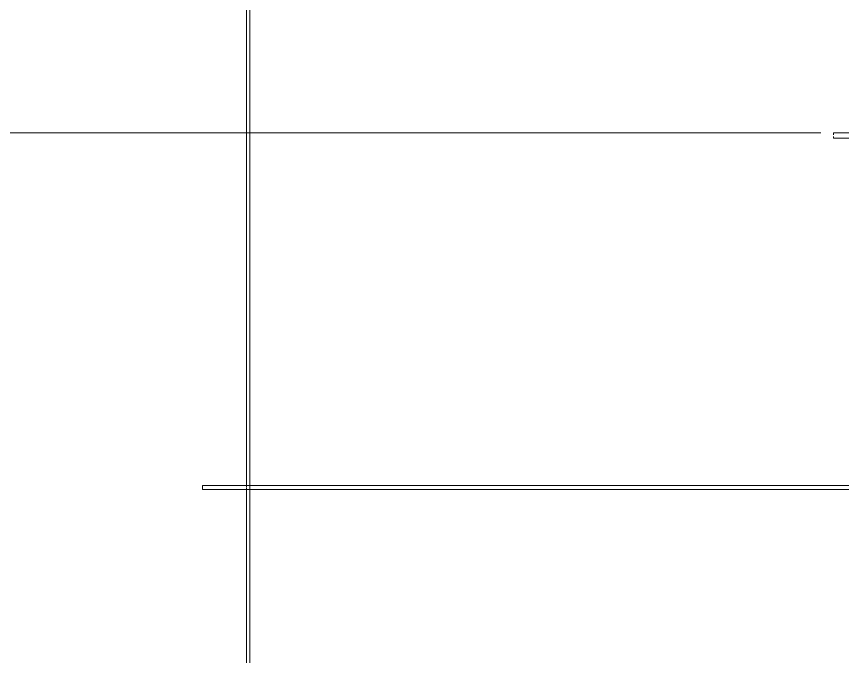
# Model space of a CAD drawing. Header units: millimetres. Extents: x 0 to 62767, y -13570 to 23963.
# Drawn here: x 2748 to 4605, y 8703 to 10142 of the extents above; entities that cross this region are included whole.
import ezdxf

# ---------------------------------------------------------------- set-up
doc = ezdxf.new("R2010")
doc.units = ezdxf.units.MM

msp = doc.modelspace()

# ---------------------------------------------------------------- linework, layer by layer
at = {"color": 7, "lineweight": 0}
for points in [[(3272.381, 6817.142), (3272.381, 12868.571)], [(3264.762, 9087.619), (3264.762, 10577.142)], [(3272.381, 10040), (3272.381, 10131.428)], [(3272.381, 9927.619), (3272.381, 10017.143)], [(3272.381, 9815.238), (3272.381, 9904.762)], [(4556.19, 9880), (2996.191, 9880), (2788.571, 9880), (2601.905, 9880)], [(4584.762, 9880), (4630.476, 9880)], [(4584.762, 9880), (4584.762, 9876.19)], [(4584.762, 9872.381), (4584.762, 9868.571)], [(4584.762, 9868.571), (4630.476, 9868.571)], [(3272.381, 9700.952), (3272.381, 9792.381)], [(3272.381, 9588.571), (3272.381, 9680)], [(3272.381, 9476.19), (3272.381, 9565.714)], [(3272.381, 9363.809), (3272.381, 9453.334)], [(3272.381, 9251.429), (3272.381, 9340.952)], [(3272.381, 9137.143), (3272.381, 9228.571)], [(3272.381, 9024.762), (3272.381, 9114.285)], [(3165.714, 9087.619), (9377.143, 9087.619)], [(3165.714, 9087.619), (3165.714, 9078.095)], [(3264.762, 9087.619), (3264.762, 9083.809)], [(3264.762, 9083.809), (3264.762, 9087.619)], [(3264.762, 9081.905), (3264.762, 9078.095)], [(3264.762, 9078.095), (3264.762, 9081.905)], [(3165.714, 9078.095), (9377.143, 9078.095)], [(3264.762, 6773.333), (3264.762, 9078.095)], [(3272.381, 8912.38), (3272.381, 9001.905)], [(3272.381, 8800), (3272.381, 8889.524)], [(3272.381, 8685.714), (3272.381, 8777.143)]]:
    msp.add_lwpolyline(points, dxfattribs=at)

doc.saveas('drawing.dxf')
